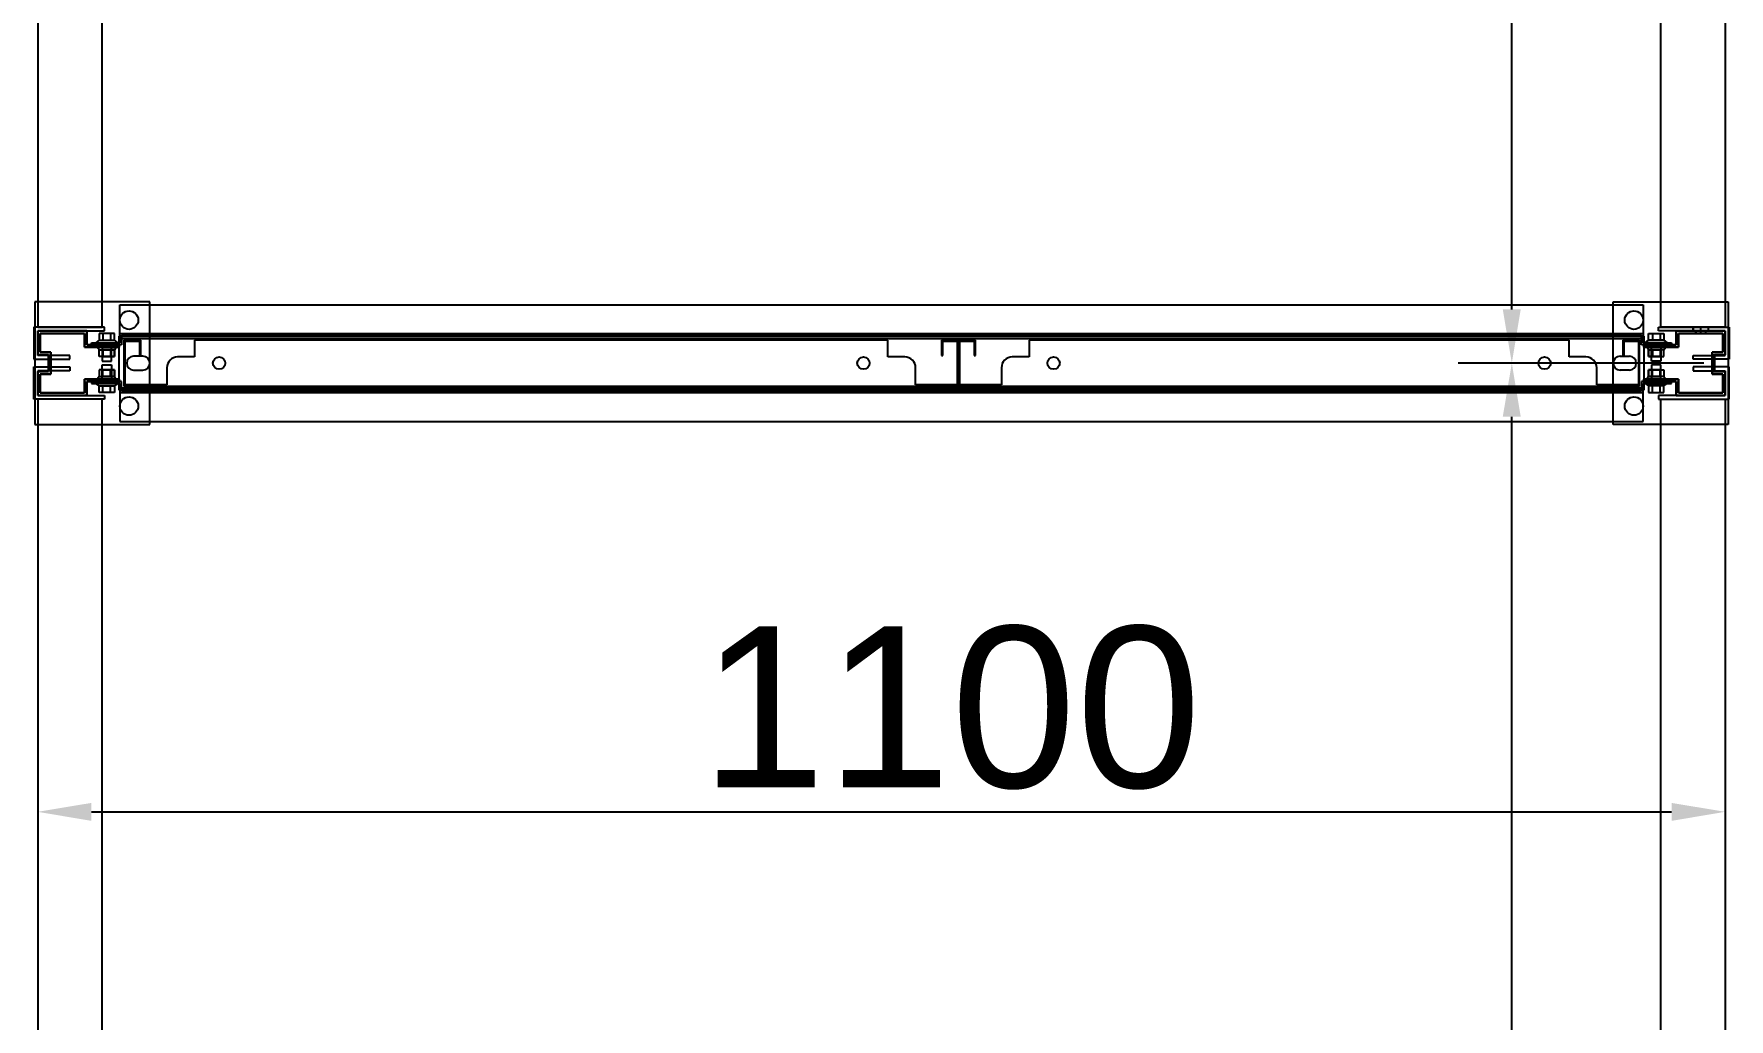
# Model space of a CAD drawing. Header units: millimetres. Extents: x 15382 to 37298, y 7351 to 31127.
# Drawn here: x 23822 to 24927, y 22216 to 22858 of the extents above; entities that cross this region are included whole.
import ezdxf

# ---------------------------------------------------------------- set-up
doc = ezdxf.new("R2010")
doc.units = ezdxf.units.MM
for name, color, linetype in [('111', 7, 'Continuous'), ('113', 3, 'Continuous'), ('114', 6, 'Continuous'), ('115', 30, 'Continuous'), ('116', 12, 'Continuous'), ('544-1', 40, 'Continuous'), ('M40', 3, 'Continuous'), ('M6', 7, 'Continuous'), ('標註', 252, 'Continuous')]:
    doc.layers.add(name, color=color, linetype=linetype)
doc.styles.get("Standard").update_dxf_attribs({"font": 'arial.ttf'})
doc.dimstyles.new('ISO-25', dxfattribs={"dimtxt": 2.5, "dimasz": 2.5, "dimexe": 1.25, "dimexo": 0.625, "dimtad": 1, "dimtxsty": 'Standard', "dimcen": 2.5, "dimadec": 0, "dimazin": 0, "dimtfac": 1, "dimtmove": 0, "dimatfit": 3, "dimfxl": 1, "dimarcsym": 0})

# ---------------------------------------------------------------- blocks, each defined once
blk = doc.blocks.new('*D656')
at = {"layer": 'Defpoints', "color": 0, "transparency": 16777216}
for p in [(24785.5, 24135.7), (24917.6, 24135.7), (24917.6, 22643.7)]:
    blk.add_point(p, dxfattribs=at)
at = {"layer": '標註', "color": 0, "lineweight": -2, "transparency": 16777216}
for p, q in [((24910.6, 24135.7), (24750.5, 24135.7)), ((24785.5, 22678.7), (24785.5, 24100.7)), ((24910.6, 22643.7), (24750.5, 22643.7))]:
    blk.add_line(p, q, dxfattribs=at)
at = {"layer": '標註', "color": 0, "transparency": 16777216}
for points in [[(24779.6, 24100.7), (24791.3, 24100.7), (24785.5, 24135.7)], [(24779.6, 22678.7), (24791.3, 22678.7), (24785.5, 22643.7)]]:
    blk.add_solid(points, dxfattribs=at)
at = {"layer": '標註', "color": 0, "transparency": 16777216, "insert": (24717.9, 23389.7), "char_height": 105, "attachment_point": 5, "rotation": 90}
blk.add_mtext('1492', dxfattribs=at)
blk = doc.blocks.new('*D612')
at = {"layer": 'Defpoints', "color": 0, "transparency": 16777216}
for p in [(24785.5, 22643.7), (24917.6, 22643.7), (24917.6, 21151.7)]:
    blk.add_point(p, dxfattribs=at)
at = {"layer": '標註', "color": 0, "lineweight": -2, "transparency": 16777216}
for p, q in [((24910.6, 22643.7), (24750.5, 22643.7)), ((24785.5, 21186.7), (24785.5, 22608.7)), ((24910.6, 21151.7), (24750.5, 21151.7))]:
    blk.add_line(p, q, dxfattribs=at)
at = {"layer": '標註', "color": 0, "transparency": 16777216}
for points in [[(24779.6, 22608.7), (24791.3, 22608.7), (24785.5, 22643.7)], [(24779.6, 21186.7), (24791.3, 21186.7), (24785.5, 21151.7)]]:
    blk.add_solid(points, dxfattribs=at)
at = {"layer": '標註', "color": 0, "transparency": 16777216, "insert": (24717.9, 21877.7), "char_height": 105, "attachment_point": 5, "rotation": 90}
blk.add_mtext('1492', dxfattribs=at)
blk = doc.blocks.new('*D676')
at = {"layer": 'Defpoints', "color": 0, "transparency": 16777216}
for p in [(23824.6, 22585.3), (24924.6, 22585.3), (24924.6, 22351.3)]:
    blk.add_point(p, dxfattribs=at)
at = {"layer": '標註', "color": 0, "lineweight": -2, "transparency": 16777216}
for p, q in [((23824.6, 22578.3), (23824.6, 22316.3)), ((24924.6, 22578.3), (24924.6, 22316.3)), ((23859.6, 22351.3), (24889.6, 22351.3))]:
    blk.add_line(p, q, dxfattribs=at)
at = {"layer": '標註', "color": 0, "transparency": 16777216}
for points in [[(23859.6, 22357.1), (23859.6, 22345.4), (23824.6, 22351.3)], [(24889.6, 22357.1), (24889.6, 22345.4), (24924.6, 22351.3)]]:
    blk.add_solid(points, dxfattribs=at)
at = {"layer": '標註', "color": 0, "transparency": 16777216, "insert": (24419.9, 22418.9), "char_height": 105, "attachment_point": 5}
blk.add_mtext('1100', dxfattribs=at)

msp = doc.modelspace()

# ---------------------------------------------------------------- linework, layer by layer
at = {"layer": '111'}
for p, q in [((23877.629, 22661.264), (23877.629, 22659.664)), ((24871.629, 22661.264), (23877.629, 22661.264)), ((23877.629, 22626.064), (23877.629, 22661.264)), ((23877.629, 22661.264), (24871.629, 22661.264)), ((23877.629, 22659.664), (24871.629, 22659.664)), ((24871.629, 22659.664), (24871.629, 22661.264)), ((24871.629, 22661.264), (24871.629, 22626.064)), ((23882.629, 22643.664), (23882.629, 22643.664)), ((23893.129, 22648.164), (23887.129, 22648.164)), ((23897.629, 22643.664), (23897.629, 22643.664)), ((24851.629, 22643.664), (24851.629, 22643.664)), ((24856.129, 22648.164), (24862.129, 22648.164)), ((24866.629, 22643.664), (24866.629, 22643.664)), ((23887.129, 22639.164), (23893.129, 22639.164)), ((24862.129, 22639.164), (24856.129, 22639.164)), ((23877.629, 22626.064), (23877.629, 22627.664)), ((23877.629, 22627.664), (24871.629, 22627.664)), ((24871.629, 22626.064), (23877.629, 22626.064)), ((24871.629, 22626.064), (23877.629, 22626.064)), ((24871.629, 22627.664), (24871.629, 22626.064))]:
    msp.add_line(p, q, dxfattribs=at)
for centre, start, end in [((23887.129, 22643.664), 90, 180), ((23887.129, 22643.664), 180, 270), ((23893.129, 22643.664), 0, 90), ((23893.129, 22643.664), 270, 0), ((24856.129, 22643.664), 90, 180), ((24856.129, 22643.664), 180, 270), ((24862.129, 22643.664), 0, 90), ((24862.129, 22643.664), 270, 0)]:
    msp.add_arc(centre, 4.5, start, end, dxfattribs=at)
at = {"layer": '113'}
for p, q in [((23897.629, 22683.664), (23822.629, 22683.664)), ((23822.629, 22683.664), (23822.629, 22603.664)), ((23897.629, 22603.664), (23897.629, 22683.664)), ((24851.629, 22603.664), (24851.629, 22683.664)), ((24851.629, 22683.664), (24926.629, 22683.664)), ((24926.629, 22683.664), (24926.629, 22603.664)), ((23822.629, 22603.664), (23897.629, 22603.664)), ((24926.629, 22603.664), (24851.629, 22603.664))]:
    msp.add_line(p, q, dxfattribs=at)
at = {"layer": '113', "lineweight": -3}
for centre in [(23884.129, 22671.664), (24865.129, 22671.664), (23884.129, 22615.664), (24865.129, 22615.664)]:
    msp.add_circle(centre, 6, dxfattribs=at)
at = {"layer": '114'}
for points in [[(23866.629, 22667.164), (23866.629, 24112.164), (23824.629, 24112.164), (23824.629, 22667.164)], [(24882.629, 22667.164), (24882.629, 24112.164), (24924.629, 24112.164), (24924.629, 22667.164)], [(23866.629, 21175.164), (23866.629, 22620.164), (23824.629, 22620.164), (23824.629, 21175.164)], [(24882.629, 21175.164), (24882.629, 22620.164), (24924.629, 22620.164), (24924.629, 21175.164)]]:
    msp.add_lwpolyline(points, close=True, dxfattribs=at)
at = {"layer": '115'}
for p, q in [((23878.129, 22656.864), (23878.129, 22681.664)), ((23878.129, 22681.664), (24871.129, 22681.664)), ((24871.129, 22681.664), (24871.129, 22656.864)), ((23859.629, 22655.664), (23859.629, 22656.864)), ((23859.629, 22656.864), (23878.129, 22656.864)), ((23859.629, 22655.664), (23859.629, 22656.864)), ((23859.629, 22656.864), (23878.129, 22656.864)), ((23879.329, 22655.664), (23859.629, 22655.664)), ((23879.329, 22655.664), (23859.629, 22655.664)), ((23878.129, 22656.864), (23878.129, 22662.864)), ((23878.129, 22662.864), (24871.129, 22662.864)), ((24869.929, 22661.664), (23879.329, 22661.664)), ((23879.329, 22661.664), (23879.329, 22655.664)), ((24869.929, 22661.664), (23879.329, 22661.664)), ((23879.329, 22661.664), (23879.329, 22655.664)), ((24869.929, 22655.664), (24869.929, 22661.664)), ((24869.929, 22655.664), (24869.929, 22661.664)), ((24889.629, 22655.664), (24869.929, 22655.664)), ((24889.629, 22655.664), (24869.929, 22655.664)), ((24871.129, 22662.864), (24871.129, 22656.864)), ((24871.129, 22656.864), (24889.629, 22656.864)), ((24871.129, 22656.864), (24889.629, 22656.864)), ((24889.629, 22656.864), (24889.629, 22655.664)), ((24889.629, 22656.864), (24889.629, 22655.664)), ((23879.329, 22631.664), (23859.629, 22631.664)), ((23859.629, 22631.664), (23859.629, 22630.464)), ((23879.329, 22631.664), (23859.629, 22631.664)), ((23859.629, 22631.664), (23859.629, 22630.464)), ((23859.629, 22630.464), (23878.129, 22630.464)), ((23859.629, 22630.464), (23878.129, 22630.464)), ((23878.129, 22630.464), (23878.129, 22624.464)), ((23878.129, 22630.464), (23878.129, 22605.664)), ((23879.329, 22625.664), (23879.329, 22631.664)), ((23879.329, 22625.664), (23879.329, 22631.664)), ((24889.629, 22631.664), (24869.929, 22631.664)), ((24869.929, 22631.664), (24869.929, 22625.664)), ((24889.629, 22631.664), (24869.929, 22631.664)), ((24869.929, 22631.664), (24869.929, 22625.664)), ((24871.129, 22630.464), (24889.629, 22630.464)), ((24871.129, 22624.464), (24871.129, 22630.464)), ((24871.129, 22630.464), (24889.629, 22630.464)), ((24871.129, 22605.664), (24871.129, 22630.464)), ((24889.629, 22630.464), (24889.629, 22631.664)), ((24889.629, 22630.464), (24889.629, 22631.664)), ((23878.129, 22624.464), (24871.129, 22624.464)), ((24869.929, 22625.664), (23879.329, 22625.664)), ((24869.929, 22625.664), (23879.329, 22625.664)), ((23878.129, 22605.664), (24871.129, 22605.664))]:
    msp.add_line(p, q, dxfattribs=at)
at = {"layer": '115', "lineweight": -3}
for p, q in [((23866.129, 22656.864), (23873.129, 22656.864)), ((23866.129, 22655.664), (23866.129, 22656.864)), ((23873.129, 22655.664), (23866.129, 22655.664)), ((23869.629, 22656.864), (23873.129, 22656.864)), ((23869.629, 22655.664), (23869.629, 22656.864)), ((23873.129, 22655.664), (23869.629, 22655.664)), ((23873.129, 22656.864), (23873.129, 22655.664)), ((23873.129, 22656.864), (23873.129, 22655.664)), ((24883.129, 22656.864), (24876.129, 22656.864)), ((24876.129, 22656.864), (24876.129, 22655.664)), ((24879.629, 22656.864), (24876.129, 22656.864)), ((24876.129, 22656.864), (24876.129, 22655.664)), ((24876.129, 22655.664), (24883.129, 22655.664)), ((24876.129, 22655.664), (24879.629, 22655.664)), ((24879.629, 22655.664), (24879.629, 22656.864)), ((24883.129, 22655.664), (24883.129, 22656.864)), ((23873.129, 22631.664), (23866.129, 22631.664)), ((23866.129, 22631.664), (23866.129, 22630.464)), ((23866.129, 22630.464), (23873.129, 22630.464)), ((23873.129, 22631.664), (23869.629, 22631.664)), ((23869.629, 22631.664), (23869.629, 22630.464)), ((23869.629, 22630.464), (23873.129, 22630.464)), ((23873.129, 22630.464), (23873.129, 22631.664)), ((23873.129, 22630.464), (23873.129, 22631.664)), ((24876.129, 22630.464), (24876.129, 22631.664)), ((24876.129, 22631.664), (24883.129, 22631.664)), ((24876.129, 22630.464), (24876.129, 22631.664)), ((24876.129, 22631.664), (24879.629, 22631.664)), ((24883.129, 22630.464), (24876.129, 22630.464)), ((24879.629, 22630.464), (24876.129, 22630.464)), ((24879.629, 22631.664), (24879.629, 22630.464)), ((24883.129, 22631.664), (24883.129, 22630.464))]:
    msp.add_line(p, q, dxfattribs=at)
at = {"layer": '116'}
for p, q in [((23868.129, 22667.164), (23822.129, 22667.164)), ((23822.129, 22667.164), (23822.129, 22647.664)), ((23824.629, 22648.664), (23824.629, 22664.664)), ((23824.629, 22664.664), (23868.129, 22664.664)), ((23868.129, 22664.664), (23868.129, 22667.164)), ((24881.129, 22664.664), (24881.129, 22667.164)), ((24881.129, 22667.164), (24927.129, 22667.164)), ((24924.629, 22664.664), (24881.129, 22664.664)), ((24903.651, 22664.664), (24903.651, 22667.164)), ((24908.629, 22664.664), (24908.629, 22667.164)), ((24913.607, 22664.664), (24913.607, 22667.164)), ((24924.629, 22648.664), (24924.629, 22664.664)), ((24927.129, 22667.164), (24927.129, 22647.664)), ((23822.129, 22648.664), (23822.129, 22646.164)), ((23822.129, 22646.164), (23845.629, 22646.164)), ((23845.629, 22648.664), (23824.629, 22648.664)), ((23845.629, 22646.164), (23845.629, 22648.664)), ((24903.629, 22646.164), (24903.629, 22648.664)), ((24903.629, 22648.664), (24924.629, 22648.664)), ((24927.129, 22646.164), (24903.629, 22646.164)), ((24927.129, 22648.664), (24927.129, 22646.164)), ((23822.129, 22638.664), (23822.129, 22641.164)), ((23822.129, 22641.164), (23845.629, 22641.164)), ((23822.129, 22620.164), (23822.129, 22639.664)), ((23845.629, 22638.664), (23824.629, 22638.664)), ((23824.629, 22638.664), (23824.629, 22622.664)), ((23845.629, 22641.164), (23845.629, 22638.664)), ((24927.129, 22641.164), (24903.629, 22641.164)), ((24903.629, 22641.164), (24903.629, 22638.664)), ((24903.629, 22638.664), (24924.629, 22638.664)), ((24924.629, 22638.664), (24924.629, 22622.664)), ((24927.129, 22638.664), (24927.129, 22641.164)), ((24927.129, 22620.164), (24927.129, 22639.664)), ((23868.129, 22620.164), (23822.129, 22620.164)), ((23824.629, 22622.664), (23868.129, 22622.664)), ((23868.129, 22622.664), (23868.129, 22620.164)), ((24924.629, 22622.664), (24881.129, 22622.664)), ((24881.129, 22622.664), (24881.129, 22620.164)), ((24881.129, 22620.164), (24927.129, 22620.164))]:
    msp.add_line(p, q, dxfattribs=at)
at = {"layer": '116', "lineweight": -3}
for p, q in [((24913.607, 22667.164), (24903.651, 22667.164)), ((24903.651, 22667.164), (24903.651, 22664.664)), ((24908.629, 22667.164), (24903.651, 22667.164)), ((24903.651, 22667.164), (24903.651, 22664.664)), ((24903.651, 22664.664), (24913.607, 22664.664)), ((24903.651, 22664.664), (24908.629, 22664.664)), ((24908.629, 22664.664), (24908.629, 22667.164)), ((24913.607, 22664.664), (24913.607, 22667.164))]:
    msp.add_line(p, q, dxfattribs=at)
at = {"layer": '544-1'}
for p, q in [((23891.829, 22658.664), (23880.829, 22658.664)), ((23880.829, 22658.664), (23880.829, 22628.664)), ((23881.629, 22629.464), (23881.629, 22657.864)), ((23881.629, 22657.864), (23891.029, 22657.864)), ((23891.029, 22657.864), (23891.029, 22648.664)), ((23891.829, 22648.664), (23891.829, 22658.664)), ((24378.829, 22658.664), (23926.829, 22658.664)), ((23926.829, 22658.664), (23926.829, 22647.664)), ((24378.829, 22647.664), (24378.829, 22658.664)), ((24424.829, 22658.664), (24413.829, 22658.664)), ((24413.829, 22658.664), (24413.829, 22648.664)), ((24414.629, 22648.664), (24414.629, 22657.864)), ((24414.629, 22657.864), (24424.029, 22657.864)), ((24424.029, 22657.864), (24424.029, 22629.464)), ((24424.829, 22628.664), (24424.829, 22658.664)), ((24435.829, 22658.664), (24424.829, 22658.664)), ((24424.829, 22658.664), (24424.829, 22628.664)), ((24425.629, 22629.464), (24425.629, 22657.864)), ((24425.629, 22657.864), (24435.029, 22657.864)), ((24435.029, 22657.864), (24435.029, 22648.664)), ((24435.829, 22648.664), (24435.829, 22658.664)), ((24822.829, 22658.664), (24470.829, 22658.664)), ((24470.829, 22658.664), (24470.829, 22647.664)), ((24822.829, 22647.664), (24822.829, 22658.664)), ((24868.829, 22658.664), (24857.829, 22658.664)), ((24857.829, 22658.664), (24857.829, 22648.664)), ((24858.629, 22648.664), (24858.629, 22657.864)), ((24858.629, 22657.864), (24868.029, 22657.864)), ((24868.029, 22657.864), (24868.029, 22629.464)), ((24868.829, 22628.664), (24868.829, 22658.664)), ((23891.029, 22648.664), (23891.829, 22648.664)), ((23926.829, 22647.664), (23915.829, 22647.664)), ((24389.829, 22647.664), (24378.829, 22647.664)), ((24413.829, 22648.664), (24414.629, 22648.664)), ((24435.029, 22648.664), (24435.829, 22648.664)), ((24470.829, 22647.664), (24459.829, 22647.664)), ((24833.829, 22647.664), (24822.829, 22647.664)), ((24857.829, 22648.664), (24858.629, 22648.664)), ((23908.829, 22640.664), (23908.829, 22629.464)), ((24396.829, 22629.464), (24396.829, 22640.664)), ((24452.829, 22640.664), (24452.829, 22629.464)), ((24840.829, 22629.464), (24840.829, 22640.664)), ((23880.829, 22629.464), (23880.829, 22628.664)), ((23880.829, 22628.664), (24424.829, 22628.664)), ((23880.829, 22628.664), (23881.629, 22628.664)), ((23908.829, 22629.464), (23881.629, 22629.464)), ((24424.029, 22629.464), (24396.829, 22629.464)), ((24424.829, 22629.464), (24424.829, 22628.664)), ((24424.829, 22628.664), (24868.829, 22628.664)), ((24424.829, 22628.664), (24425.629, 22628.664)), ((24452.829, 22629.464), (24425.629, 22629.464)), ((24868.029, 22629.464), (24840.829, 22629.464))]:
    msp.add_line(p, q, dxfattribs=at)
for centre in [(23942.829, 22643.664), (24362.829, 22643.664), (24486.829, 22643.664), (24806.829, 22643.664)]:
    msp.add_circle(centre, 4, dxfattribs=at)
for centre, start, end in [((23915.829, 22640.664), 90, 180), ((24389.829, 22640.664), 0, 90), ((24459.829, 22640.664), 90, 180), ((24833.829, 22640.664), 0, 90)]:
    msp.add_arc(centre, 7, start, end, dxfattribs=at)
at = {"layer": 'M40'}
for p, q in [((23856.629, 22664.664), (23824.629, 22664.664)), ((23824.629, 22664.664), (23824.629, 22649.164)), ((23824.629, 22649.164), (23824.629, 22664.664)), ((23824.629, 22664.664), (23856.629, 22664.664)), ((23856.629, 22655.664), (23856.629, 22664.664)), ((23856.629, 22664.664), (23856.629, 22655.664)), ((24892.629, 22655.664), (24892.629, 22664.664)), ((24892.629, 22664.664), (24924.629, 22664.664)), ((24924.629, 22664.664), (24892.629, 22664.664)), ((24892.629, 22664.664), (24892.629, 22655.664)), ((24905.379, 22663.064), (24905.379, 22664.664)), ((24908.629, 22663.064), (24908.629, 22664.664)), ((24911.879, 22663.064), (24911.879, 22664.664)), ((24924.629, 22664.664), (24924.629, 22649.164)), ((24924.629, 22649.164), (24924.629, 22664.664)), ((23826.229, 22650.764), (23826.229, 22663.064)), ((23826.229, 22663.064), (23855.029, 22663.064)), ((23855.029, 22663.064), (23826.229, 22663.064)), ((23826.229, 22663.064), (23826.229, 22650.764)), ((23855.029, 22663.064), (23855.029, 22654.064)), ((23855.029, 22654.064), (23855.029, 22663.064)), ((23855.029, 22655.664), (23855.029, 22654.064)), ((23855.029, 22654.064), (23877.629, 22654.064)), ((23855.029, 22654.064), (23856.629, 22654.064)), ((23877.629, 22654.064), (23855.029, 22654.064)), ((23877.629, 22655.664), (23856.629, 22655.664)), ((23856.629, 22655.664), (23877.629, 22655.664)), ((23866.129, 22655.664), (23866.129, 22654.064)), ((23869.629, 22655.664), (23869.629, 22654.064)), ((23873.129, 22655.664), (23873.129, 22654.064)), ((23877.629, 22654.064), (23877.629, 22655.664)), ((23877.629, 22655.664), (23877.629, 22654.064)), ((24871.629, 22654.064), (24871.629, 22655.664)), ((24871.629, 22655.664), (24892.629, 22655.664)), ((24892.629, 22655.664), (24871.629, 22655.664)), ((24871.629, 22655.664), (24871.629, 22654.064)), ((24894.229, 22654.064), (24871.629, 22654.064)), ((24871.629, 22654.064), (24894.229, 22654.064)), ((24876.129, 22655.664), (24876.129, 22654.064)), ((24879.629, 22655.664), (24879.629, 22654.064)), ((24883.129, 22655.664), (24883.129, 22654.064)), ((24894.229, 22654.064), (24892.629, 22654.064)), ((24923.029, 22663.064), (24894.229, 22663.064)), ((24894.229, 22663.064), (24894.229, 22654.064)), ((24894.229, 22654.064), (24894.229, 22663.064)), ((24894.229, 22663.064), (24923.029, 22663.064)), ((24894.229, 22655.664), (24894.229, 22654.064)), ((24923.029, 22650.764), (24923.029, 22663.064)), ((24923.029, 22663.064), (24923.029, 22650.764)), ((23824.629, 22649.164), (23831.629, 22649.164)), ((23831.629, 22649.164), (23824.629, 22649.164)), ((23833.229, 22650.764), (23826.229, 22650.764)), ((23826.229, 22650.764), (23833.229, 22650.764)), ((23831.629, 22649.164), (23831.629, 22638.164)), ((23831.629, 22638.164), (23831.629, 22649.164)), ((23833.229, 22636.564), (23833.229, 22650.764)), ((23833.229, 22650.764), (23833.229, 22636.564)), ((24916.029, 22636.564), (24916.029, 22650.764)), ((24916.029, 22650.764), (24923.029, 22650.764)), ((24923.029, 22650.764), (24916.029, 22650.764)), ((24916.029, 22650.764), (24916.029, 22636.564)), ((24924.629, 22649.164), (24917.629, 22649.164)), ((24917.629, 22649.164), (24917.629, 22638.164)), ((24917.629, 22638.164), (24917.629, 22649.164)), ((24917.629, 22649.164), (24924.629, 22649.164)), ((23831.629, 22638.164), (23824.629, 22638.164)), ((23824.629, 22638.164), (23824.629, 22622.664)), ((23824.629, 22622.664), (23824.629, 22638.164)), ((23824.629, 22638.164), (23831.629, 22638.164)), ((23826.229, 22624.264), (23826.229, 22636.564)), ((23826.229, 22636.564), (23833.229, 22636.564)), ((23833.229, 22636.564), (23826.229, 22636.564)), ((23826.229, 22636.564), (23826.229, 22624.264)), ((23877.629, 22633.264), (23855.029, 22633.264)), ((23855.029, 22633.264), (23855.029, 22624.264)), ((23855.029, 22631.664), (23855.029, 22633.264)), ((23855.029, 22633.264), (23877.629, 22633.264)), ((23855.029, 22624.264), (23855.029, 22633.264)), ((23855.029, 22633.264), (23856.629, 22633.264)), ((23856.629, 22622.664), (23856.629, 22631.664)), ((23856.629, 22631.664), (23877.629, 22631.664)), ((23877.629, 22631.664), (23856.629, 22631.664)), ((23856.629, 22631.664), (23856.629, 22622.664)), ((23866.129, 22633.264), (23866.129, 22631.664)), ((23869.629, 22633.264), (23869.629, 22631.664)), ((23873.129, 22633.264), (23873.129, 22631.664)), ((23877.629, 22631.664), (23877.629, 22633.264)), ((23877.629, 22633.264), (23877.629, 22631.664)), ((24871.629, 22631.664), (24871.629, 22633.264)), ((24871.629, 22633.264), (24894.229, 22633.264)), ((24894.229, 22633.264), (24871.629, 22633.264)), ((24871.629, 22633.264), (24871.629, 22631.664)), ((24892.629, 22631.664), (24871.629, 22631.664)), ((24871.629, 22631.664), (24892.629, 22631.664)), ((24876.129, 22633.264), (24876.129, 22631.664)), ((24879.629, 22633.264), (24879.629, 22631.664)), ((24883.129, 22633.264), (24883.129, 22631.664)), ((24894.229, 22633.264), (24892.629, 22633.264)), ((24892.629, 22622.664), (24892.629, 22631.664)), ((24892.629, 22631.664), (24892.629, 22622.664)), ((24894.229, 22633.264), (24894.229, 22624.264)), ((24894.229, 22631.664), (24894.229, 22633.264)), ((24894.229, 22624.264), (24894.229, 22633.264)), ((24917.629, 22638.164), (24916.029, 22638.164)), ((24923.029, 22636.564), (24916.029, 22636.564)), ((24916.029, 22636.564), (24923.029, 22636.564)), ((24917.629, 22638.164), (24924.629, 22638.164)), ((24924.629, 22638.164), (24917.629, 22638.164)), ((24923.029, 22624.264), (24923.029, 22636.564)), ((24923.029, 22636.564), (24923.029, 22624.264)), ((24924.629, 22638.164), (24924.629, 22622.664)), ((24924.629, 22622.664), (24924.629, 22638.164)), ((23824.629, 22622.664), (23856.629, 22622.664)), ((23856.629, 22622.664), (23824.629, 22622.664)), ((23855.029, 22624.264), (23826.229, 22624.264)), ((23826.229, 22624.264), (23855.029, 22624.264)), ((24924.629, 22622.664), (24892.629, 22622.664)), ((24892.629, 22622.664), (24924.629, 22622.664)), ((24894.229, 22624.264), (24923.029, 22624.264)), ((24923.029, 22624.264), (24894.229, 22624.264))]:
    msp.add_line(p, q, dxfattribs=at)
at = {"layer": 'M40', "lineweight": -3}
for p, q in [((24911.879, 22664.664), (24905.379, 22664.664)), ((24905.379, 22664.664), (24905.379, 22663.064)), ((24908.629, 22664.664), (24905.379, 22664.664)), ((24905.379, 22664.664), (24905.379, 22663.064)), ((24908.629, 22663.064), (24908.629, 22664.664)), ((24911.879, 22663.064), (24911.879, 22664.664)), ((23866.129, 22655.664), (23873.129, 22655.664)), ((23866.129, 22654.064), (23866.129, 22655.664)), ((23873.129, 22654.064), (23866.129, 22654.064)), ((23869.629, 22655.664), (23873.129, 22655.664)), ((23869.629, 22654.064), (23869.629, 22655.664)), ((23873.129, 22654.064), (23869.629, 22654.064)), ((23873.129, 22655.664), (23873.129, 22654.064)), ((23873.129, 22655.664), (23873.129, 22654.064)), ((24883.129, 22655.664), (24876.129, 22655.664)), ((24876.129, 22655.664), (24876.129, 22654.064)), ((24879.629, 22655.664), (24876.129, 22655.664)), ((24876.129, 22655.664), (24876.129, 22654.064)), ((24876.129, 22654.064), (24883.129, 22654.064)), ((24876.129, 22654.064), (24879.629, 22654.064)), ((24879.629, 22654.064), (24879.629, 22655.664)), ((24883.129, 22654.064), (24883.129, 22655.664)), ((24905.379, 22663.064), (24911.879, 22663.064)), ((24905.379, 22663.064), (24908.629, 22663.064)), ((24916.029, 22638.164), (24916.029, 22649.164)), ((24916.029, 22649.164), (24917.629, 22649.164)), ((24916.029, 22643.664), (24916.029, 22638.164)), ((24917.629, 22643.664), (24916.029, 22643.664)), ((24917.629, 22649.164), (24917.629, 22638.164)), ((24917.629, 22638.164), (24917.629, 22643.664)), ((23873.129, 22633.264), (23866.129, 22633.264)), ((23866.129, 22633.264), (23866.129, 22631.664)), ((23866.129, 22631.664), (23873.129, 22631.664)), ((23873.129, 22633.264), (23869.629, 22633.264)), ((23869.629, 22633.264), (23869.629, 22631.664)), ((23869.629, 22631.664), (23873.129, 22631.664)), ((23873.129, 22631.664), (23873.129, 22633.264)), ((23873.129, 22631.664), (23873.129, 22633.264)), ((24876.129, 22631.664), (24876.129, 22633.264)), ((24876.129, 22633.264), (24883.129, 22633.264)), ((24876.129, 22631.664), (24876.129, 22633.264)), ((24876.129, 22633.264), (24879.629, 22633.264)), ((24883.129, 22631.664), (24876.129, 22631.664)), ((24879.629, 22631.664), (24876.129, 22631.664)), ((24879.629, 22633.264), (24879.629, 22631.664)), ((24883.129, 22633.264), (24883.129, 22631.664)), ((24917.629, 22638.164), (24916.029, 22638.164)), ((24916.029, 22638.164), (24917.629, 22638.164))]:
    msp.add_line(p, q, dxfattribs=at)
at = {"layer": 'M6'}
for p, q in [((23864.629, 22658.564), (23862.629, 22657.064)), ((23862.629, 22657.064), (23862.629, 22656.864)), ((23862.629, 22656.864), (23866.629, 22656.864)), ((23863.629, 22653.864), (23863.629, 22654.064)), ((23863.629, 22654.064), (23875.629, 22654.064)), ((23864.629, 22652.364), (23863.629, 22653.864)), ((23874.629, 22662.864), (23864.629, 22662.864)), ((23864.629, 22662.864), (23864.629, 22658.564)), ((23874.629, 22662.864), (23864.629, 22662.864)), ((23864.629, 22662.864), (23864.629, 22658.564)), ((23864.629, 22658.564), (23874.629, 22658.564)), ((23866.629, 22656.864), (23866.629, 22644.864)), ((23867.129, 22662.864), (23867.129, 22658.564)), ((23872.129, 22662.864), (23872.129, 22658.564)), ((23872.629, 22644.864), (23872.629, 22656.864)), ((23872.629, 22656.864), (23876.629, 22656.864)), ((23874.629, 22658.564), (23874.629, 22662.864)), ((23874.629, 22658.564), (23874.629, 22662.864)), ((23876.629, 22657.064), (23874.629, 22658.564)), ((23875.629, 22653.864), (23874.629, 22652.364)), ((23875.629, 22654.064), (23875.629, 22653.864)), ((23876.629, 22656.864), (23876.629, 22657.064)), ((24872.629, 22657.064), (24874.629, 22658.564)), ((24872.629, 22656.864), (24872.629, 22657.064)), ((24876.629, 22656.864), (24872.629, 22656.864)), ((24885.629, 22654.064), (24873.629, 22654.064)), ((24873.629, 22654.064), (24873.629, 22653.864)), ((24873.629, 22653.864), (24874.629, 22652.364)), ((24874.629, 22658.564), (24874.629, 22662.864)), ((24874.629, 22662.864), (24884.629, 22662.864)), ((24874.629, 22658.564), (24874.629, 22662.864)), ((24874.629, 22662.864), (24884.629, 22662.864)), ((24884.629, 22658.564), (24874.629, 22658.564)), ((24876.629, 22644.864), (24876.629, 22656.864)), ((24877.129, 22662.864), (24877.129, 22658.564)), ((24882.129, 22662.864), (24882.129, 22658.564)), ((24882.629, 22656.864), (24882.629, 22644.864)), ((24886.629, 22656.864), (24882.629, 22656.864)), ((24884.629, 22662.864), (24884.629, 22658.564)), ((24884.629, 22662.864), (24884.629, 22658.564)), ((24884.629, 22658.564), (24886.629, 22657.064)), ((24884.629, 22652.364), (24885.629, 22653.864)), ((24885.629, 22653.864), (24885.629, 22654.064)), ((24886.629, 22657.064), (24886.629, 22656.864)), ((23864.629, 22648.064), (23864.629, 22652.364)), ((23864.629, 22652.364), (23874.629, 22652.364)), ((23864.629, 22648.064), (23864.629, 22652.364)), ((23864.629, 22648.064), (23864.629, 22652.364)), ((23864.629, 22652.364), (23872.129, 22652.364)), ((23874.629, 22648.064), (23864.629, 22648.064)), ((23874.629, 22648.064), (23864.629, 22648.064)), ((23872.129, 22648.064), (23864.629, 22648.064)), ((23866.629, 22644.864), (23872.629, 22644.864)), ((23866.629, 22630.464), (23866.629, 22642.464)), ((23866.629, 22642.464), (23872.629, 22642.464)), ((23874.629, 22652.364), (23867.129, 22652.364)), ((23867.129, 22652.364), (23867.129, 22648.064)), ((23867.129, 22648.064), (23874.629, 22648.064)), ((23872.129, 22652.364), (23872.129, 22648.064)), ((23872.629, 22642.464), (23872.629, 22630.464)), ((23874.629, 22652.364), (23874.629, 22648.064)), ((23874.629, 22652.364), (23874.629, 22648.064)), ((23874.629, 22648.064), (23874.629, 22652.364)), ((24874.629, 22652.364), (24874.629, 22648.064)), ((24884.629, 22652.364), (24874.629, 22652.364)), ((24874.629, 22652.364), (24874.629, 22648.064)), ((24874.629, 22648.064), (24874.629, 22652.364)), ((24874.629, 22652.364), (24882.129, 22652.364)), ((24874.629, 22648.064), (24884.629, 22648.064)), ((24874.629, 22648.064), (24884.629, 22648.064)), ((24882.129, 22648.064), (24874.629, 22648.064)), ((24882.629, 22644.864), (24876.629, 22644.864)), ((24882.629, 22642.464), (24876.629, 22642.464)), ((24876.629, 22642.464), (24876.629, 22630.464)), ((24884.629, 22652.364), (24877.129, 22652.364)), ((24877.129, 22652.364), (24877.129, 22648.064)), ((24877.129, 22648.064), (24884.629, 22648.064)), ((24882.129, 22652.364), (24882.129, 22648.064)), ((24882.629, 22630.464), (24882.629, 22642.464)), ((24884.629, 22648.064), (24884.629, 22652.364)), ((24884.629, 22648.064), (24884.629, 22652.364)), ((24884.629, 22648.064), (24884.629, 22652.364)), ((23862.629, 22630.264), (23862.629, 22630.464)), ((23862.629, 22630.464), (23866.629, 22630.464)), ((23864.629, 22634.964), (23863.629, 22633.464)), ((23863.629, 22633.464), (23863.629, 22633.264)), ((23863.629, 22633.264), (23875.629, 22633.264)), ((23874.629, 22639.264), (23864.629, 22639.264)), ((23864.629, 22639.264), (23864.629, 22634.964)), ((23874.629, 22639.264), (23864.629, 22639.264)), ((23864.629, 22639.264), (23864.629, 22634.964)), ((23864.629, 22639.264), (23864.629, 22634.964)), ((23872.129, 22639.264), (23864.629, 22639.264)), ((23864.629, 22634.964), (23874.629, 22634.964)), ((23864.629, 22634.964), (23872.129, 22634.964)), ((23867.129, 22634.964), (23867.129, 22639.264)), ((23867.129, 22639.264), (23874.629, 22639.264)), ((23874.629, 22634.964), (23867.129, 22634.964)), ((23872.129, 22634.964), (23872.129, 22639.264)), ((23872.629, 22630.464), (23876.629, 22630.464)), ((23874.629, 22634.964), (23874.629, 22639.264)), ((23874.629, 22634.964), (23874.629, 22639.264)), ((23874.629, 22639.264), (23874.629, 22634.964)), ((23875.629, 22633.464), (23874.629, 22634.964)), ((23875.629, 22633.264), (23875.629, 22633.464)), ((23876.629, 22630.464), (23876.629, 22630.264)), ((24876.629, 22630.464), (24872.629, 22630.464)), ((24872.629, 22630.464), (24872.629, 22630.264)), ((24873.629, 22633.464), (24874.629, 22634.964)), ((24873.629, 22633.264), (24873.629, 22633.464)), ((24885.629, 22633.264), (24873.629, 22633.264)), ((24874.629, 22634.964), (24874.629, 22639.264)), ((24874.629, 22639.264), (24884.629, 22639.264)), ((24874.629, 22634.964), (24874.629, 22639.264)), ((24874.629, 22639.264), (24884.629, 22639.264)), ((24874.629, 22639.264), (24874.629, 22634.964)), ((24882.129, 22639.264), (24874.629, 22639.264)), ((24884.629, 22634.964), (24874.629, 22634.964)), ((24874.629, 22634.964), (24882.129, 22634.964)), ((24877.129, 22634.964), (24877.129, 22639.264)), ((24877.129, 22639.264), (24884.629, 22639.264)), ((24884.629, 22634.964), (24877.129, 22634.964)), ((24882.129, 22634.964), (24882.129, 22639.264)), ((24886.629, 22630.464), (24882.629, 22630.464)), ((24884.629, 22639.264), (24884.629, 22634.964)), ((24884.629, 22639.264), (24884.629, 22634.964)), ((24884.629, 22639.264), (24884.629, 22634.964)), ((24884.629, 22634.964), (24885.629, 22633.464)), ((24885.629, 22633.464), (24885.629, 22633.264)), ((24886.629, 22630.264), (24886.629, 22630.464)), ((23864.629, 22628.764), (23862.629, 22630.264)), ((23864.629, 22624.464), (23864.629, 22628.764)), ((23864.629, 22628.764), (23874.629, 22628.764)), ((23864.629, 22624.464), (23864.629, 22628.764)), ((23874.629, 22624.464), (23864.629, 22624.464)), ((23874.629, 22624.464), (23864.629, 22624.464)), ((23867.129, 22624.464), (23867.129, 22628.764)), ((23872.129, 22624.464), (23872.129, 22628.764)), ((23876.629, 22630.264), (23874.629, 22628.764)), ((23874.629, 22628.764), (23874.629, 22624.464)), ((23874.629, 22628.764), (23874.629, 22624.464)), ((24872.629, 22630.264), (24874.629, 22628.764)), ((24874.629, 22628.764), (24874.629, 22624.464)), ((24884.629, 22628.764), (24874.629, 22628.764)), ((24874.629, 22628.764), (24874.629, 22624.464)), ((24874.629, 22624.464), (24884.629, 22624.464)), ((24874.629, 22624.464), (24884.629, 22624.464)), ((24877.129, 22624.464), (24877.129, 22628.764)), ((24882.129, 22624.464), (24882.129, 22628.764)), ((24884.629, 22628.764), (24886.629, 22630.264)), ((24884.629, 22624.464), (24884.629, 22628.764)), ((24884.629, 22624.464), (24884.629, 22628.764))]:
    msp.add_line(p, q, dxfattribs=at)

# ---------------------------------------------------------------- dimensions: what is measured, and where the dimension line sits
at = {"layer": '標註', "color": 8}
for base, p1, p2, picture, middle in [((24785.474, 24135.664), (24917.629, 22643.664), (24917.629, 24135.664), '*D656', (24785.474, 23389.664)), ((24785.474, 22643.664), (24917.629, 21151.664), (24917.629, 22643.664), '*D612', (24785.474, 21877.728))]:
    dim = msp.add_linear_dim(base=base, p1=p1, p2=p2, angle=90, dimstyle='ISO-25', override={"dimscale": 70, "dimtxt": 1.5, "dimasz": 0.5, "dimexe": 0.5, "dimexo": 0.1, "dimgap": 0.2}, dxfattribs=at)
    dim.commit()
    dim.dimension.update_dxf_attribs({"geometry": picture, "text_midpoint": middle, "dimtype": 160})
dim = msp.add_linear_dim(base=(24924.629, 22351.263), p1=(23824.629, 22585.257), p2=(24924.629, 22585.257), dimstyle='ISO-25', override={"dimscale": 70, "dimtxt": 1.5, "dimasz": 0.5, "dimexe": 0.5, "dimexo": 0.1, "dimgap": 0.2}, dxfattribs=at)
dim.commit()
dim.dimension.update_dxf_attribs({"geometry": '*D676', "text_midpoint": (24419.931, 22351.263), "dimtype": 160})

doc.saveas('drawing.dxf')
